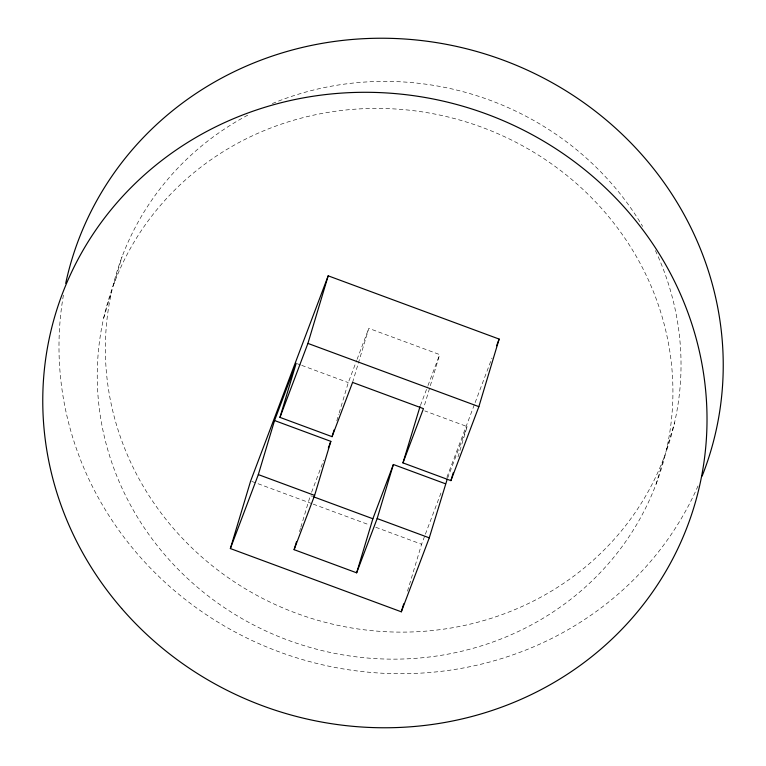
<?xml version="1.0" encoding="UTF-8"?>
<svg xmlns="http://www.w3.org/2000/svg" width="766" height="766" viewBox="0 0 766 766"><rect width="100%" height="100%" fill="white"/><g stroke="black" fill="none" stroke-linecap="round" stroke-linejoin="round"><path stroke-width="0.57" stroke-dasharray="3.83 2.87" d="M103.726 317.842L111.836 290.812M114.057 283.506L122.167 256.476M299.516 531.652L300.531 528.272M300.866 527.152L310.326 495.612L312.557 496.435M336.801 420.898L338.831 414.138M339.166 413.018L348.291 382.607L356.659 360.46M352.58 382.416L357.981 364.396M358.325 363.266L368.8 328.355L439.674 354.581L424.134 406.392M407.502 591.189L421.597 544.233L424.967 535.31M458.001 456.986L467.126 426.576L424.747 410.892M656.108 484.055A289.041 274.104 16.7 0 0 333.526 111.539A289.041 274.104 16.7 0 0 165.619 555.743A289.041 274.104 16.7 0 0 656.108 484.055L664.208 457.024M666.439 449.728L674.549 422.698M357.08 359.359L368.8 328.355M311.58 492.289L323.721 460.184M420.429 405.511L427.543 386.686M427.964 385.585L439.674 354.581M447.574 478.281L467.126 426.576M425.389 534.199L441.398 491.829M446.884 477.333L474.7 403.749M475.121 402.629L491.973 358.038M297.275 363.735L300.607 364.961M301.718 365.372L348.291 382.607M251.755 481.393L312.097 503.712M313.208 504.133L369.078 524.796M375.78 527.276L421.597 544.233M698.027 485.912A333.507 316.272 16.7 0 1 299.946 658.827A333.507 316.272 16.7 0 1 63.444 294.958M655.418 250.578A289.041 274.104 16.7 0 1 520.305 607.266A289.041 274.104 16.7 0 1 139.192 479.143A289.041 274.104 16.7 0 1 249.639 114.163M272.294 103.582A289.041 274.104 16.7 0 1 642.674 226.449"/><path stroke-width="1.15" d="M447.162 479.382L429.276 537.847L401.317 611.804L230.365 548.552L250.645 480.981L328.193 275.827L499.145 339.079L478.865 406.65L450.906 480.636L402.954 462.894L420.007 406.622M230.365 548.552L258.324 474.594L274.544 420.534L296.174 363.323L279.954 417.384L332.071 436.668L352.58 382.416L423.464 408.642L402.954 462.894M279.954 417.384L307.913 343.407L328.193 275.827M445.496 483.786L393.379 464.502L377.159 518.563L356.65 572.815L294.106 549.672L296.471 541.792M332.071 436.668L334.1 429.908M294.106 549.672L314.615 495.42L330.835 441.36L274.544 420.534M356.65 572.815L372.87 518.754L393.379 464.502M401.317 611.804L403.73 603.79M450.906 480.636L453.271 472.746M328.327 448.005L330.835 441.36M496.607 345.772L499.145 339.079M307.913 343.407L478.865 406.65M258.324 474.594L314.615 495.42M377.159 518.563L429.276 537.847M313.677 496.856L372.87 518.754M65.704 283.343A333.507 316.272 16.7 0 1 482.867 53.294A333.507 316.272 16.7 0 1 702.125 476.079M121.66 608.453A333.507 316.272 16.7 0 0 687.609 525.735A333.507 316.272 16.7 0 0 315.4 95.903A333.507 316.272 16.7 0 0 121.66 608.453"/></g></svg>
